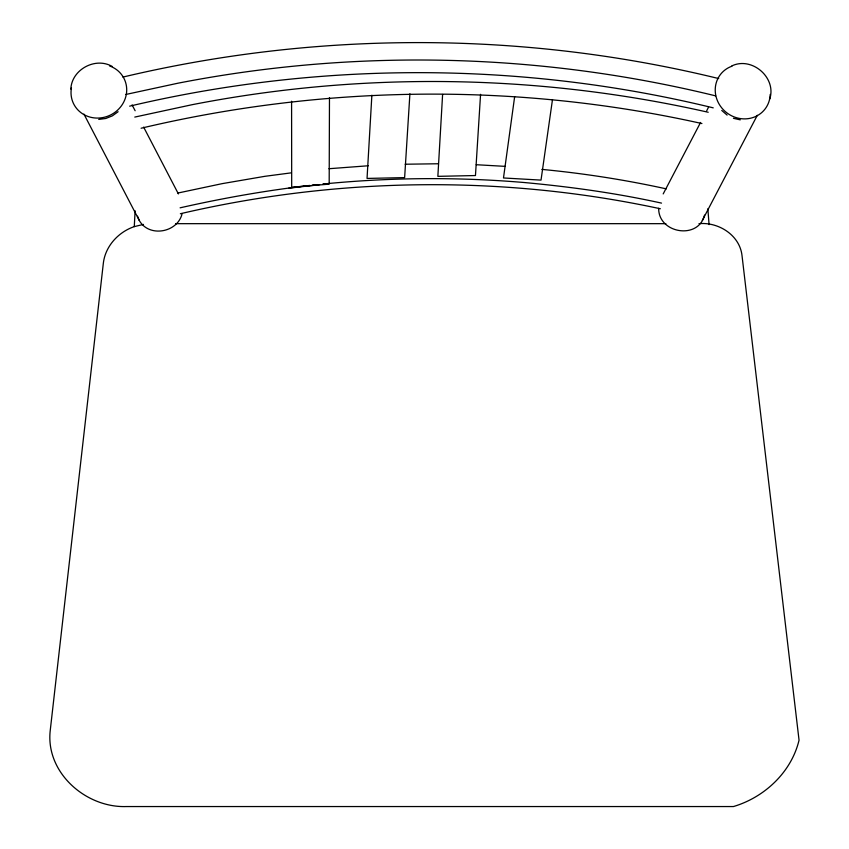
<?xml version="1.0" encoding="UTF-8"?>
<svg xmlns="http://www.w3.org/2000/svg" width="849" height="849" viewBox="0 0 849 849"><rect width="100%" height="100%" fill="white"/><g stroke="black" fill="none" stroke-linecap="round" stroke-linejoin="round"><path stroke-width="1.27" d="M291.589 101.222L291.695 187.205L329.179 184.159L329.476 97.539M698.982 223.669C718.541 221.822 739.755 235.173 742.015 255.591L799.047 740.179C791.395 772.197 764.546 797.317 733.44 806.55L126.352 806.55C85.643 807.961 44.986 772.24 50.303 729.907L103.323 263.381C105.212 246.337 118.319 232.042 134.28 226.619L135.108 210.775M371.873 95.215L367.044 178.428L404.633 177.611L409.908 93.783M442.605 94.451L437.861 176.348L475.461 175.541L480.566 94.324M514.643 96.69L503.489 177.972L541.025 180.105L552.487 99.545M769.778 98.962C776.75 77.684 751.885 56.225 731.806 65.925M70.838 89.113C71.603 69.586 95.396 56.66 112.248 66.487M658.686 208.281C658.187 233.358 698.483 240.203 704.511 215.094M181.994 214.15C177.176 232.764 148.946 237.699 139.289 220.485L83.955 114.116M663.196 193.922L700.574 122.447M706.697 110.731L708.533 107.218M702.303 220.485L757.308 115.294M118.117 111.728L112.355 115.867L105.754 118.489L98.749 119.401M134.28 226.619L143.46 224.401M122.893 77.079C317.972 30.787 523.907 30.935 718.71 78.564M125.705 94.494L178.014 83.191A1183.909 1116.414 -0.6 0 1 715.665 95.873M129.664 106.157C320.763 61.064 522.422 61.361 713.234 107.855M134.779 117.077L192.203 104.682A1183.909 1116.414 -0.6 0 1 708.215 112.259M141.104 128.231C324.551 84.751 517.837 82.47 701.921 123.551M180.105 207.825C222.937 198.114 266.236 190.463 309.885 185.432M177.834 193.052L222.215 183.639L264.952 176.305L291.027 172.878M180.349 213.736C337.435 177.048 502.597 174.82 660.363 208.758M288.702 188.213L319.606 184.615M323.48 184.169L326.048 183.872M328.945 168.718L368.317 165.767M405.143 164.228L438.052 163.761M175.594 223.669L665.86 223.669M476.225 164.717L505.134 166.362M541.853 169.386C583.677 173.376 625.289 179.861 666.327 188.871M661.52 203.113C616.013 193.073 569.775 186.674 523.387 182.45A1085.054 1071.396 -1.3 0 0 322.769 184.063M733.43 118.308L740.275 119.858M721.746 110.434L727.115 115.103M132.083 104.873L135.14 110.741M143.651 127.117L178.407 193.933M137.527 216.177L139.289 220.485M707.854 208.769L709.074 224.624M312.453 185.146A1085.054 1071.396 -1.3 0 1 317.611 184.594M770.213 94.409A28.208 26.361 38.9 0 1 745.868 118.86A28.208 26.361 38.9 0 1 716.153 97.009A28.208 26.361 38.9 0 1 731.891 66.222M109.606 65.967A28.208 26.478 -27.2 0 1 125.27 98.442A28.208 26.478 -27.2 0 1 91.957 117.555A28.208 26.478 -27.2 0 1 71.454 87.85"/></g></svg>
